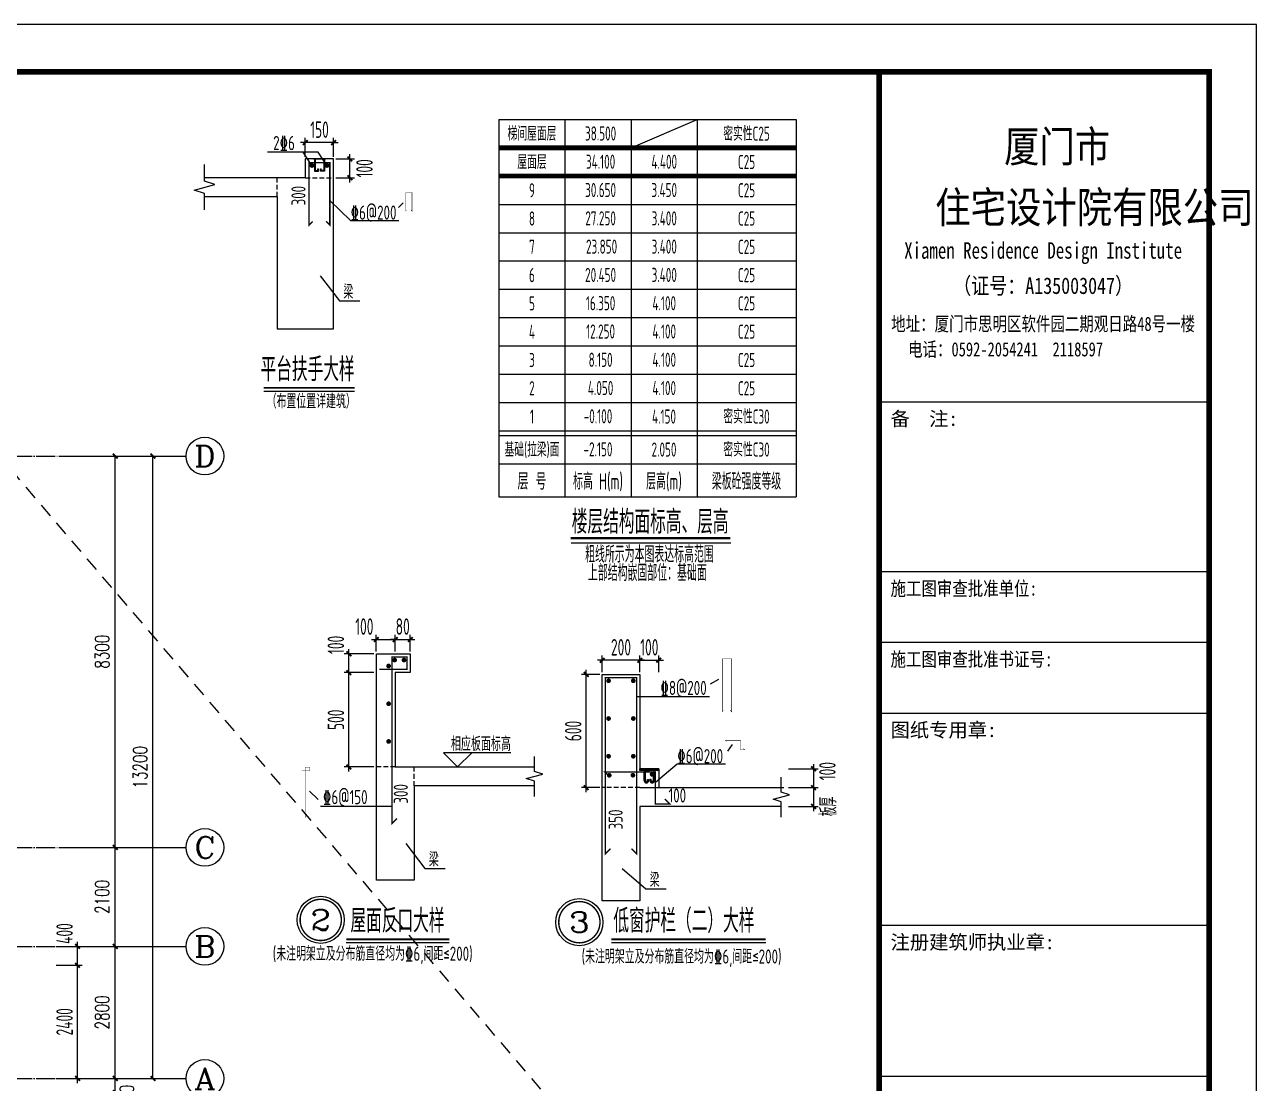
# Model space of a CAD drawing. Extents: x -441005 to 725361, y -182459 to 319313.
# Drawn here: x 202578 to 228700, y 261595 to 284050 of the extents above; entities that cross this region are included whole.
import ezdxf
from ezdxf.enums import TextEntityAlignment as Align

# ---------------------------------------------------------------- set-up
doc = ezdxf.new("R2010")
doc.units = 0
doc.header["$LTSCALE"] = 100
for name, pattern in [('3', [5, 3, -2]), ('DASHEDX2', [1.5, 1, -0.5]), ('DOTE', [2.42, 2, -0.2, 0.02, -0.2]), ('HIDDEN', [7, 5, -2])]:
    doc.linetypes.add(name, pattern=pattern)
doc.layers.get('0').update_dxf_attribs({"linetype": 'CONTINUOUS'})
doc.layers.get('Defpoints').update_dxf_attribs({"linetype": 'CONTINUOUS'})
for name, color, linetype in [('AXIS', 3, 'CONTINUOUS'), ('AXIS_TEXT', 7, 'CONTINUOUS'), ('B板细部尺寸标注', 9, 'CONTINUOUS'), ('C层高表', 2, 'CONTINUOUS'), ('DIM', 3, 'CONTINUOUS'), ('DOTE', 8, 'DOTE'), ('D大样&索引', 7, 'CONTINUOUS'), ('JJHATCH2', 42, 'CONTINUOUS'), ('JJ金属', 62, 'CONTINUOUS'), ('REIN', 1, 'CONTINUOUS'), ('THIN', 7, 'CONTINUOUS'), ('T模板通用标注', 7, 'CONTINUOUS'), ('图框', 7, 'CONTINUOUS')]:
    doc.layers.add(name, color=color, linetype=linetype)
doc.styles.add('_TCH_AXIS', font='COMPLEX', dxfattribs={"bigfont": 'GBCBIG'})
doc.styles.add('_TCH_DIM', font='tssdeng.shx', dxfattribs={"width": 0.7, "bigfont": '1.shx'})
doc.styles.add('_TCH_DIM_T3', font='simplex_.ttf', dxfattribs={"width": 0.705882, "bigfont": 'GBCBIG'})
doc.styles.add('COMP', font='COMPLEX', dxfattribs={"bigfont": 'hztxt'})
doc.styles.add('COMPLEX', font='COMPLEX')
doc.styles.add('HZ', font='tssdeng.shx', dxfattribs={"width": 0.7, "height": 5, "bigfont": '1.shx'})
doc.styles.add('HZTXT', font='TXT', dxfattribs={"bigfont": 'HZTXT'})
doc.styles.add('TSSD_Dimension', font='tssdeng.shx', dxfattribs={"width": 0.62, "bigfont": '1.shx'})
doc.styles.add('TSSD_Rein', font='Tssdeng.shx', dxfattribs={"width": 0.7, "bigfont": '1.shx'})
doc.styles.add('图框字型一', font='SimSun.ttf')
doc.dimstyles.new('_TCH_ARCH&&100', dxfattribs={"dimtxt": 297.5, "dimasz": 100, "dimexe": 250, "dimexo": 300, "dimgap": 126.25, "dimtad": 1, "dimdec": 0, "dimzin": 0, "dimdsep": 46, "dimtxsty": '_TCH_DIM_T3', "dimblk": 'ARCHTICK', "dimcen": 0.09, "dimclrt": 7, "dimazin": 2, "dimtfac": 1, "dimtdec": 0, "dimtix": 1, "dimtmove": 2, "dimatfit": 3, "dimfxl": 0, "dimtolj": 1, "dimtzin": 0, "dimarcsym": 0})
doc.dimstyles.new('TSSD_100_100', dxfattribs={"dimtxt": 350, "dimasz": 100, "dimexe": 100, "dimexo": 250, "dimgap": 100, "dimtad": 1, "dimdec": 0, "dimzin": 0, "dimdsep": 46, "dimtxsty": 'TSSD_Dimension', "dimblk": 'ARCHTICK', "dimblk1": 'ARCHTICK', "dimblk2": 'ARCHTICK', "dimcen": 0, "dimdle": 100, "dimclrt": 7, "dimadec": 0, "dimazin": 0, "dimtfac": 1, "dimtdec": 0, "dimtix": 1, "dimtmove": 2, "dimatfit": 3, "dimfxl": 0, "dimtolj": 1, "dimtzin": 0, "dimarcsym": 0})
doc.dimstyles.new('TSSD_25_100', dxfattribs={"dimtxt": 350, "dimasz": 100, "dimexe": 100, "dimexo": 50, "dimgap": 100, "dimtad": 1, "dimdec": 0, "dimlfac": 0.25, "dimzin": 0, "dimdsep": 46, "dimtxsty": 'TSSD_Dimension', "dimblk": 'ARCHTICK', "dimcen": 0, "dimdle": 100, "dimclrt": 7, "dimadec": 0, "dimazin": 0, "dimtfac": 1, "dimtdec": 0, "dimtix": 1, "dimtmove": 2, "dimatfit": 3, "dimfxl": 0, "dimtolj": 1, "dimtzin": 0, "dimarcsym": 0})

# ---------------------------------------------------------------- blocks, each defined once
blk = doc.blocks.new('_AXISO')
blk.add_circle((0, 0), 0.5)
at = {"layer": 'AXIS_TEXT', "style": 'COMPLEX', "width": 1.041667}
blk.add_attdef('A', text='', height=0.56, dxfattribs=at).set_placement((-0.25, -0.28), (0.25, -0.28), align=Align.FIT)
blk = doc.blocks.new('_ArchTick')
at = {"color": 0, "linetype": 'ByBlock', "const_width": 0.4}
blk.add_lwpolyline([(-0.5, -0.5), (0.5, 0.5)], dxfattribs=at)
blk = doc.blocks.new('*D428')
at = {"layer": 'AXIS', "color": 0, "lineweight": -2}
for p, q in [((203600, 274900), (205550, 274900)), ((205300, 261700), (205300, 274900)), ((203600, 261700), (205550, 261700))]:
    blk.add_line(p, q, dxfattribs=at)
at = {"layer": 'Defpoints', "color": 0}
for p in [(203300, 274900), (205300, 274900), (203300, 261700)]:
    blk.add_point(p, dxfattribs=at)
at = {"layer": 'AXIS', "color": 0, "lineweight": -2, "xscale": 100, "yscale": 100, "zscale": 100}
for p, rotation in [((205300, 274900), 90), ((205300, 261700), 270)]:
    blk.add_blockref('_ArchTick', p, dxfattribs=dict(at, rotation=rotation))
at = {"layer": 'AXIS', "color": 7, "insert": (205025, 268300), "char_height": 297.5, "attachment_point": 5, "rotation": 90, "style": '_TCH_DIM_T3'}
blk.add_mtext('\\A1;13200', dxfattribs=at)
blk = doc.blocks.new('*D429')
at = {"layer": 'AXIS', "color": 0, "lineweight": -2}
for p, q in [((203600, 264500), (204750, 264500)), ((204500, 261700), (204500, 264500)), ((203600, 261700), (204750, 261700))]:
    blk.add_line(p, q, dxfattribs=at)
at = {"layer": 'Defpoints', "color": 0}
for p in [(203300, 264500), (204500, 264500), (203300, 261700)]:
    blk.add_point(p, dxfattribs=at)
at = {"layer": 'AXIS', "color": 0, "lineweight": -2, "xscale": 100, "yscale": 100, "zscale": 100}
for p, rotation in [((204500, 264500), 90), ((204500, 261700), 270)]:
    blk.add_blockref('_ArchTick', p, dxfattribs=dict(at, rotation=rotation))
at = {"layer": 'AXIS', "color": 7, "insert": (204225, 263100), "char_height": 297.5, "attachment_point": 5, "rotation": 90, "style": '_TCH_DIM_T3'}
blk.add_mtext('\\A1;2800', dxfattribs=at)
blk = doc.blocks.new('*D430')
at = {"layer": 'AXIS', "color": 0, "lineweight": -2}
for p, q in [((203600, 266600), (204750, 266600)), ((204500, 264500), (204500, 266600)), ((203600, 264500), (204750, 264500))]:
    blk.add_line(p, q, dxfattribs=at)
at = {"layer": 'Defpoints', "color": 0}
for p in [(203300, 266600), (204500, 266600), (203300, 264500)]:
    blk.add_point(p, dxfattribs=at)
at = {"layer": 'AXIS', "color": 0, "lineweight": -2, "xscale": 100, "yscale": 100, "zscale": 100}
for p, rotation in [((204500, 266600), 90), ((204500, 264500), 270)]:
    blk.add_blockref('_ArchTick', p, dxfattribs=dict(at, rotation=rotation))
at = {"layer": 'AXIS', "color": 7, "insert": (204225, 265550), "char_height": 297.5, "attachment_point": 5, "rotation": 90, "style": '_TCH_DIM_T3'}
blk.add_mtext('\\A1;2100', dxfattribs=at)
blk = doc.blocks.new('*D431')
at = {"layer": 'AXIS', "color": 0, "lineweight": -2}
for p, q in [((203600, 274900), (204750, 274900)), ((204500, 266600), (204500, 274900)), ((203600, 266600), (204750, 266600))]:
    blk.add_line(p, q, dxfattribs=at)
at = {"layer": 'Defpoints', "color": 0}
for p in [(203300, 274900), (204500, 274900), (203300, 266600)]:
    blk.add_point(p, dxfattribs=at)
at = {"layer": 'AXIS', "color": 0, "lineweight": -2, "xscale": 100, "yscale": 100, "zscale": 100}
for p, rotation in [((204500, 274900), 90), ((204500, 266600), 270)]:
    blk.add_blockref('_ArchTick', p, dxfattribs=dict(at, rotation=rotation))
at = {"layer": 'AXIS', "color": 7, "insert": (204225, 270750), "char_height": 297.5, "attachment_point": 5, "rotation": 90, "style": '_TCH_DIM_T3'}
blk.add_mtext('\\A1;8300', dxfattribs=at)
blk = doc.blocks.new('*D434')
at = {"layer": 'B板细部尺寸标注', "color": 0, "lineweight": -2}
for p, q in [((203250, 264500), (203800, 264500)), ((203700, 264000), (203700, 264600)), ((203250, 264100), (203800, 264100))]:
    blk.add_line(p, q, dxfattribs=at)
at = {"layer": 'Defpoints', "color": 0}
for p in [(203000, 264500), (203700, 264500), (203000, 264100)]:
    blk.add_point(p, dxfattribs=at)
at = {"layer": 'B板细部尺寸标注', "color": 0, "lineweight": -2, "xscale": 100, "yscale": 100, "zscale": 100}
for p, rotation in [((203700, 264500), 90), ((203700, 264100), 270)]:
    blk.add_blockref('_ArchTick', p, dxfattribs=dict(at, rotation=rotation))
at = {"layer": 'B板细部尺寸标注', "color": 7, "insert": (203425, 264772), "char_height": 350, "attachment_point": 5, "rotation": 90, "style": 'TSSD_Dimension'}
blk.add_mtext('\\A1;400', dxfattribs=at)
blk = doc.blocks.new('梁板层高表')
at = {"layer": 'C层高表', "color": 7}
for p, q in [((0, 8000), (0, 0)), ((0, 8000), (6300, 8000)), ((1400, 8000), (1400, 0)), ((2800, 8000), (2800, 0)), ((2800, 7400), (4200, 8000)), ((4200, 8000), (4200, 0)), ((6300, 8000), (6300, 0)), ((6300, 8000), (6300, 0)), ((0, 7400), (6300, 7400)), ((0, 7400), (6300, 7400)), ((0, 6800), (6300, 6800)), ((0, 6200), (6300, 6200)), ((0, 5600), (6300, 5600)), ((0, 5000), (6300, 5000)), ((0, 4400), (6300, 4400)), ((0, 3800), (6300, 3800)), ((0, 3200), (6300, 3200)), ((0, 2600), (6300, 2600)), ((0, 2000), (6300, 2000)), ((0, 1400), (6300, 1400)), ((0, 1300), (6300, 1300)), ((0, 700), (6300, 700)), ((0, 0), (6300, 0)), ((1532, -976), (4920, -976))]:
    blk.add_line(p, q, dxfattribs=at)
at = {"layer": 'C层高表', "color": 7, "const_width": 50}
blk.add_lwpolyline([(1517, -878), (4905, -878)], dxfattribs=at)
at = {"layer": 'C层高表', "color": 7, "style": 'HZ'}
for s, height, width, p in [('梯间屋面层', 300, 0.6, (700, 7550)), ('屋面层', 300, 0.6, (700, 6950)), ('9', 300, 0.6, (700, 6350)), ('8', 300, 0.6, (700, 5750)), ('7', 300, 0.6, (700, 5150)), ('6', 300, 0.6, (700, 4550)), ('5', 300, 0.6, (700, 3950)), ('4', 300, 0.6, (700, 3350)), ('3', 300, 0.6, (700, 2750)), ('2', 300, 0.6, (700, 2150)), ('1', 300, 0.6, (700, 1550)), ('基础(拉梁)面', 300, 0.6, (700, 850)), ('标高 H(m)', 350, 0.6, (2100, 150)), ('层高(m)', 350, 0.6, (3500, 150)), ('梁板砼强度等级', 350, 0.6, (5250, 150)), ('层 号', 350, 0.7, (700, 150)), ('楼层结构面标高、层高', 500, 0.7, (3206, -785)), ('粗线所示为本图表达标高范围', 350, 0.6, (3191, -1397)), ('上部结构嵌固部位：基础面', 350, 0.6, (3146, -1790))]:
    blk.add_text(s, height=height, dxfattribs=dict(at, width=width)).set_placement(p, align=Align.CENTER)
at = {"layer": 'C层高表', "color": 2, "style": 'HZ', "width": 0.6}
for s, p in [('38.500', (2155, 7554)), ('34.100', (2155, 6954)), ('4.400', (3505, 6954)), ('30.650', (2155, 6354)), ('3.450', (3505, 6354)), ('27.250', (2155, 5754)), ('3.400', (3505, 5754)), ('23.850', (2176, 5154)), ('3.400', (3505, 5154)), ('20.450', (2155, 4554)), ('3.400', (3505, 4554)), ('4.100', (3505, 3954)), ('4.100', (3505, 3354)), ('4.100', (3505, 2754)), ('4.100', (3505, 2154)), ('2.050', (3500, 850))]:
    blk.add_text(s, height=300, dxfattribs=at).set_placement(p, align=Align.CENTER)
at = {"layer": 'C层高表', "color": 6, "style": 'HZ', "width": 0.6}
for s, p in [('密实性C25', (5250, 7550)), ('密实性C30', (5250, 1550)), ('密实性C30', (5250, 850))]:
    blk.add_text(s, height=300, dxfattribs=at).set_placement(p, align=Align.CENTER)
at = {"layer": 'C层高表', "color": 4, "style": 'HZ', "width": 0.6}
for p in [(5250, 6950), (5250, 6350), (5250, 5750), (5250, 5150), (5250, 4550), (5250, 3950), (5250, 3350), (5250, 2750), (5250, 2150)]:
    blk.add_text('C25', height=300, dxfattribs=at).set_placement(p, align=Align.CENTER)
at = {"layer": 'C层高表', "style": 'HZ', "width": 0.6}
for s, p in [('16.350', (2155, 3954)), ('12.250', (2155, 3354)), ('8.150', (2155, 2754)), ('4.050', (2155, 2154)), ('-0.100', (2100, 1556)), ('4.150', (3500, 1550)), ('-2.150', (2100, 856))]:
    blk.add_text(s, height=300, dxfattribs=at).set_placement(p, align=Align.CENTER)
blk = doc.blocks.new('_INDEX1')
at = {"const_width": 0.035}
blk.add_lwpolyline([(-0.5, 0, 1), (0.5, 0, 1)], format="xyb", close=True, dxfattribs=at)
at = {"style": 'COMP', "width": 2.333333}
blk.add_attdef('1', text='', height=0.5, dxfattribs=at).set_placement((-0.25, -0.25), (0.25, -0.25), align=Align.FIT)
blk = doc.blocks.new('*D1164')
at = {"layer": 'Defpoints', "color": 0}
for p in [(190159, -204145), (190742, -204145), (190742, -204545)]:
    blk.add_point(p, dxfattribs=at)
at = {"layer": 'DIM', "color": 0, "lineweight": -2}
for p, q in [((190692, -204145), (190059, -204145)), ((190159, -204645), (190159, -204045)), ((190692, -204545), (190059, -204545))]:
    blk.add_line(p, q, dxfattribs=at)
at = {"layer": 'DIM', "color": 0, "lineweight": -2, "xscale": 100, "yscale": 100, "zscale": 100}
for p, rotation in [((190159, -204145), 90), ((190159, -204545), 270)]:
    blk.add_blockref('_ArchTick', p, dxfattribs=dict(at, rotation=rotation))
at = {"layer": 'DIM', "color": 7, "insert": (189884, -203956), "char_height": 350, "attachment_point": 5, "rotation": 90, "style": 'TSSD_Dimension'}
blk.add_mtext('\\A1;100', dxfattribs=at)
blk = doc.blocks.new('*D1165')
at = {"layer": 'Defpoints', "color": 0}
for p in [(190159, -204545), (190742, -204545), (190742, -206545)]:
    blk.add_point(p, dxfattribs=at)
at = {"layer": 'DIM', "color": 0, "lineweight": -2}
for p, q in [((190159, -206645), (190159, -204445)), ((190692, -204545), (190059, -204545)), ((190692, -206545), (190059, -206545))]:
    blk.add_line(p, q, dxfattribs=at)
at = {"layer": 'DIM', "color": 0, "lineweight": -2, "xscale": 100, "yscale": 100, "zscale": 100}
for p, rotation in [((190159, -204545), 90), ((190159, -206545), 270)]:
    blk.add_blockref('_ArchTick', p, dxfattribs=dict(at, rotation=rotation))
at = {"layer": 'DIM', "color": 7, "insert": (189884, -205545), "char_height": 350, "attachment_point": 5, "rotation": 90, "style": 'TSSD_Dimension'}
blk.add_mtext('\\A1;500', dxfattribs=at)
blk = doc.blocks.new('*D1166')
at = {"layer": 'Defpoints', "color": 0}
for p in [(191462, -203842), (191142, -204145), (191462, -204145)]:
    blk.add_point(p, dxfattribs=at)
at = {"layer": 'DIM', "color": 0, "lineweight": -2}
for p, q in [((191142, -204095), (191142, -203742)), ((191462, -204095), (191462, -203742)), ((191142, -203842), (191042, -203842)), ((191142, -203842), (191462, -203842)), ((191462, -203842), (191562, -203842))]:
    blk.add_line(p, q, dxfattribs=at)
at = {"layer": 'DIM', "color": 0, "lineweight": -2, "xscale": 100, "yscale": 100, "zscale": 100}
blk.add_blockref('_ArchTick', (191142, -203842), dxfattribs=at)
at = {"layer": 'DIM', "color": 0, "lineweight": -2, "xscale": 100, "yscale": 100, "zscale": 100, "rotation": 180}
blk.add_blockref('_ArchTick', (191462, -203842), dxfattribs=at)
at = {"layer": 'DIM', "color": 7, "insert": (191302, -203567), "char_height": 350, "attachment_point": 5, "style": 'TSSD_Dimension'}
blk.add_mtext('\\A1;80', dxfattribs=at)
blk = doc.blocks.new('*D1167')
at = {"layer": 'Defpoints', "color": 0}
for p in [(191142, -203842), (190742, -204145), (191142, -204145)]:
    blk.add_point(p, dxfattribs=at)
at = {"layer": 'DIM', "color": 0, "lineweight": -2}
for p, q in [((190742, -204095), (190742, -203742)), ((191142, -204095), (191142, -203742)), ((190642, -203842), (191242, -203842))]:
    blk.add_line(p, q, dxfattribs=at)
at = {"layer": 'DIM', "color": 0, "lineweight": -2, "xscale": 100, "yscale": 100, "zscale": 100, "rotation": 180}
blk.add_blockref('_ArchTick', (190742, -203842), dxfattribs=at)
at = {"layer": 'DIM', "color": 0, "lineweight": -2, "xscale": 100, "yscale": 100, "zscale": 100}
blk.add_blockref('_ArchTick', (191142, -203842), dxfattribs=at)
at = {"layer": 'DIM', "color": 7, "insert": (190487, -203567), "char_height": 350, "attachment_point": 5, "style": 'TSSD_Dimension'}
blk.add_mtext('\\A1;100', dxfattribs=at)
blk = doc.blocks.new('A2+1_2')
at = {"layer": '图框'}
for p, q in [((81100, 34000), (88100, 34000)), ((81100, 30400), (88100, 30400)), ((81100, 28900), (88100, 28900)), ((81100, 27400), (88100, 27400)), ((81100, 22900), (88100, 22900)), ((81100, 19700), (88100, 19700))]:
    blk.add_line(p, q, dxfattribs=at)
blk.add_lwpolyline([(0, 0), (89100, 0), (89100, 42000), (0, 42000)], close=True, dxfattribs=at)
at = {"layer": '图框', "const_width": 120}
blk.add_lwpolyline([(2500, 1000), (88100, 1000), (88100, 41000), (2500, 41000)], close=True, dxfattribs=at)
blk.add_lwpolyline([(81100, 41000), (81100, 1000)], dxfattribs=at)
at = {"layer": '图框'}
for s, height, style, p in [('厦门市', 750, 'HZTXT', (83750, 39013)), ('住宅设计院有限公司', 750, 'HZTXT', (82290, 37723)), ('备  注:', 300, '图框字型一', (81342, 33490)), ('图纸专用章:', 300, '图框字型一', (81342, 26890)), ('注册建筑师执业章:', 300, '图框字型一', (81342, 22390))]:
    blk.add_text(s, height=height, dxfattribs=dict(at, style=style)).set_placement(p)
at = {"layer": '图框', "style": '图框字型一'}
for s, height, width, p in [('Xiamen Residence Design Institute', 350, 0.75, (84578, 37036)), ('（证号：A135003047）', 350, 0.8, (84578, 36288)), ('地址：厦门市思明区软件园二期观日路48号一楼', 300, 0.75, (84578, 35504)), ('电话：0592-2054241  2118597', 300, 0.75, (83781, 34964))]:
    blk.add_text(s, height=height, dxfattribs=dict(at, width=width)).set_placement(p, align=Align.CENTER)
at = {"layer": '图框', "style": '图框字型一', "width": 0.8}
for s, p in [('施工图审查批准单位:', (81342, 29890)), ('施工图审查批准书证号:', (81342, 28390))]:
    blk.add_text(s, height=300, dxfattribs=at).set_placement(p)
blk = doc.blocks.new('*D1621')
at = {"layer": 'Defpoints', "color": 0}
for p in [(603, 5616), (941, 5616), (941, 3216)]:
    blk.add_point(p, dxfattribs=at)
at = {"layer": 'DIM', "color": 0, "lineweight": -2}
for p, q in [((891, 5616), (503, 5616)), ((603, 3116), (603, 5716)), ((891, 3216), (503, 3216))]:
    blk.add_line(p, q, dxfattribs=at)
at = {"layer": 'DIM', "color": 0, "lineweight": -2, "xscale": 100, "yscale": 100, "zscale": 100}
for p, rotation in [((603, 5616), 90), ((603, 3216), 270)]:
    blk.add_blockref('_ArchTick', p, dxfattribs=dict(at, rotation=rotation))
at = {"layer": 'DIM', "color": 7, "insert": (328, 4416), "char_height": 350, "attachment_point": 5, "rotation": 90, "style": 'TSSD_Dimension'}
blk.add_mtext('\\A1;600', dxfattribs=at)
blk = doc.blocks.new('*D1622')
at = {"layer": 'Defpoints', "color": 0}
for p in [(941, 5917), (941, 5616), (1741, 5616)]:
    blk.add_point(p, dxfattribs=at)
at = {"layer": 'DIM', "color": 0, "lineweight": -2}
for p, q in [((941, 5666), (941, 6017)), ((1741, 5666), (1741, 6017)), ((1841, 5917), (841, 5917))]:
    blk.add_line(p, q, dxfattribs=at)
at = {"layer": 'DIM', "color": 0, "lineweight": -2, "xscale": 100, "yscale": 100, "zscale": 100, "rotation": 180}
blk.add_blockref('_ArchTick', (941, 5917), dxfattribs=at)
at = {"layer": 'DIM', "color": 0, "lineweight": -2, "xscale": 100, "yscale": 100, "zscale": 100}
blk.add_blockref('_ArchTick', (1741, 5917), dxfattribs=at)
at = {"layer": 'DIM', "color": 7, "insert": (1341, 6192), "char_height": 350, "attachment_point": 5, "style": 'TSSD_Dimension'}
blk.add_mtext('\\A1;200', dxfattribs=at)
blk = doc.blocks.new('E2')
at = {"layer": 'JJHATCH2'}
h = blk.add_hatch(dxfattribs=at)
h.set_pattern_fill('ANSI32', color=256, scale=20, style=0)
h.set_pattern_definition([(45, (-605.527, -3900.822), (-5.303301, 5.303301), []), (45, (-601.991, -3900.822), (-5.303301, 5.303301), [])])
h.paths.add_polyline_path([(0, 90), (-10, 90), (-10, -10), (0, -10)])
at = {"layer": 'JJ金属', "color": 6}
for p, q in [((-10, 90), (0, 90)), ((-10, -10), (-10, 90)), ((0, -10), (0, 90)), ((0, -10), (-10, -10))]:
    blk.add_line(p, q, dxfattribs=at)
at = {"layer": 'JJ金属', "linetype": 'HIDDEN'}
for points in [[(-16, 40), (-16, 60.3, 0.414214), (-17, 61.3), (-62.5, 61.3, 1), (-62.5, 49.3), (-56.5, 49.3), (-56.5, 43.3), (-62.5, 43.3, -1), (-62.5, 67.3), (-17, 67.3, -0.414214), (-10, 60.3)], [(-16, 40), (-16, 19.7, -0.414214), (-17, 18.7), (-62.5, 18.7, -1), (-62.5, 30.7), (-56.5, 30.7), (-56.5, 36.7), (-62.5, 36.7, 1), (-62.5, 12.7), (-17, 12.7, 0.414214), (-10, 19.7)]]:
    blk.add_lwpolyline(points, format="xyb", dxfattribs=at)
blk = doc.blocks.new('*D1623')
at = {"layer": 'Defpoints', "color": 0}
for p in [(4845, 3616), (4845, 3216), (5425, 3216)]:
    blk.add_point(p, dxfattribs=at)
at = {"layer": 'DIM', "color": 0, "lineweight": -2}
for p, q in [((5425, 3716), (5425, 3116)), ((4895, 3616), (5525, 3616)), ((4895, 3216), (5525, 3216))]:
    blk.add_line(p, q, dxfattribs=at)
at = {"layer": 'DIM', "color": 0, "lineweight": -2, "xscale": 100, "yscale": 100, "zscale": 100}
for p, rotation in [((5425, 3616), 90), ((5425, 3216), 270)]:
    blk.add_blockref('_ArchTick', p, dxfattribs=dict(at, rotation=rotation))
at = {"layer": 'DIM', "color": 7, "insert": (5718, 3565), "char_height": 350, "attachment_point": 5, "rotation": 90, "style": 'TSSD_Dimension'}
blk.add_mtext('\\A1;100', dxfattribs=at)
blk = doc.blocks.new('*D1624')
at = {"layer": 'Defpoints', "color": 0}
for p in [(4845, 3216), (4845, 2816), (5425, 2816)]:
    blk.add_point(p, dxfattribs=at)
at = {"layer": 'DIM', "color": 0, "lineweight": -2}
for p, q in [((4895, 3216), (5525, 3216)), ((5425, 3316), (5425, 2716)), ((4895, 2816), (5525, 2816))]:
    blk.add_line(p, q, dxfattribs=at)
at = {"layer": 'DIM', "color": 0, "lineweight": -2, "xscale": 100, "yscale": 100, "zscale": 100}
for p, rotation in [((5425, 3216), 90), ((5425, 2816), 270)]:
    blk.add_blockref('_ArchTick', p, dxfattribs=dict(at, rotation=rotation))
at = {"layer": 'DIM', "color": 7, "insert": (5738, 2816), "char_height": 350, "attachment_point": 5, "rotation": 90, "style": 'TSSD_Dimension'}
blk.add_mtext('\\A1;板厚', dxfattribs=at)
blk = doc.blocks.new('*D1625')
at = {"layer": 'Defpoints', "color": 0}
for p in [(2141, 5917), (1741, 5616), (2141, 5616)]:
    blk.add_point(p, dxfattribs=at)
at = {"layer": 'DIM', "color": 0, "lineweight": -2}
for p, q in [((1741, 5666), (1741, 6017)), ((2141, 5666), (2141, 6017)), ((1741, 5917), (1641, 5917)), ((1741, 5917), (2141, 5917)), ((2141, 5917), (2241, 5917))]:
    blk.add_line(p, q, dxfattribs=at)
at = {"layer": 'DIM', "color": 0, "lineweight": -2, "xscale": 100, "yscale": 100, "zscale": 100}
blk.add_blockref('_ArchTick', (1741, 5917), dxfattribs=at)
at = {"layer": 'DIM', "color": 0, "lineweight": -2, "xscale": 100, "yscale": 100, "zscale": 100, "rotation": 180}
blk.add_blockref('_ArchTick', (2141, 5917), dxfattribs=at)
at = {"layer": 'DIM', "color": 7, "insert": (1941, 6192), "char_height": 350, "attachment_point": 5, "style": 'TSSD_Dimension'}
blk.add_mtext('\\A1;100', dxfattribs=at)
blk = doc.blocks.new('*D1766')
at = {"layer": 'Defpoints', "color": 0}
for p in [(1639, 4855), (1984, 4855), (1639, 4455)]:
    blk.add_point(p, dxfattribs=at)
at = {"layer": 'DIM', "color": 0, "lineweight": -2}
for p, q in [((1689, 4855), (2084, 4855)), ((1984, 4355), (1984, 4955)), ((1689, 4455), (2084, 4455))]:
    blk.add_line(p, q, dxfattribs=at)
at = {"layer": 'DIM', "color": 0, "lineweight": -2, "xscale": 100, "yscale": 100, "zscale": 100}
for p, rotation in [((1984, 4855), 90), ((1984, 4455), 270)]:
    blk.add_blockref('_ArchTick', p, dxfattribs=dict(at, rotation=rotation))
at = {"layer": 'DIM', "color": 7, "insert": (2294, 4655), "char_height": 350, "attachment_point": 5, "rotation": 90, "style": 'TSSD_Dimension'}
blk.add_mtext('\\A1;100', dxfattribs=at)
blk = doc.blocks.new('*D1767')
at = {"layer": 'Defpoints', "color": 0}
for p in [(1039, 5200), (1039, 4848), (1639, 4848)]:
    blk.add_point(p, dxfattribs=at)
at = {"layer": 'DIM', "color": 0, "lineweight": -2}
for p, q in [((1039, 4898), (1039, 5300)), ((1639, 4898), (1639, 5300)), ((1039, 5200), (939, 5200)), ((1639, 5200), (1039, 5200)), ((1639, 5200), (1739, 5200))]:
    blk.add_line(p, q, dxfattribs=at)
at = {"layer": 'DIM', "color": 0, "lineweight": -2, "xscale": 100, "yscale": 100, "zscale": 100}
blk.add_blockref('_ArchTick', (1039, 5200), dxfattribs=at)
at = {"layer": 'DIM', "color": 0, "lineweight": -2, "xscale": 100, "yscale": 100, "zscale": 100, "rotation": 180}
blk.add_blockref('_ArchTick', (1639, 5200), dxfattribs=at)
at = {"layer": 'DIM', "color": 7, "insert": (1339, 5475), "char_height": 350, "attachment_point": 5, "style": 'TSSD_Dimension'}
blk.add_mtext('\\A1;150', dxfattribs=at)
blk = doc.blocks.new('A$C44BA3BDF')
at = {"layer": 'D大样&索引', "color": 6}
for p, q in [((-105, 0), (-105, -263)), ((-90, 0), (-90, -248)), ((-90, -248), (-35, -248)), ((-35, -248), (-35, -211)), ((-35, -211), (-20, -211)), ((-20, -263), (-20, -211)), ((20, -263), (20, -211)), ((20, -211), (35, -211)), ((35, -248), (35, -211)), ((90, -248), (35, -248)), ((90, 0), (90, -248)), ((105, 0), (105, -263)), ((-105, -263), (-20, -263)), ((105, -263), (20, -263))]:
    blk.add_line(p, q, dxfattribs=at)
at = {"layer": 'D大样&索引', "color": 6, "const_width": 30}
for points in [[(-131, 0), (-131, 0), (131, 0), (131, 0)], [(75, 0), (-125, 0)]]:
    blk.add_lwpolyline(points, dxfattribs=at)
blk = doc.blocks.new('*D1915')
at = {"layer": 'AXIS', "color": 0, "lineweight": -2}
for p, q in [((203600, 261700), (204750, 261700)), ((204500, 261400), (204500, 261700)), ((203600, 261400), (204750, 261400))]:
    blk.add_line(p, q, dxfattribs=at)
at = {"layer": 'Defpoints', "color": 0}
for p in [(203300, 261700), (204500, 261700), (203300, 261400)]:
    blk.add_point(p, dxfattribs=at)
at = {"layer": 'AXIS', "color": 0, "lineweight": -2, "xscale": 100, "yscale": 100, "zscale": 100}
for p, rotation in [((204500, 261700), 90), ((204500, 261400), 270)]:
    blk.add_blockref('_ArchTick', p, dxfattribs=dict(at, rotation=rotation))
at = {"layer": 'AXIS', "color": 7, "insert": (204742, 261295), "char_height": 297.5, "attachment_point": 5, "rotation": 90, "style": '_TCH_DIM_T3'}
blk.add_mtext('\\A1;300', dxfattribs=at)
blk = doc.blocks.new('*D1920')
at = {"layer": 'B板细部尺寸标注', "color": 0, "lineweight": -2}
for p, q in [((203250, 264100), (203800, 264100)), ((203700, 261600), (203700, 264200)), ((203250, 261700), (203800, 261700))]:
    blk.add_line(p, q, dxfattribs=at)
at = {"layer": 'Defpoints', "color": 0}
for p in [(203000, 264100), (203700, 264100), (203000, 261700)]:
    blk.add_point(p, dxfattribs=at)
at = {"layer": 'B板细部尺寸标注', "color": 0, "lineweight": -2, "xscale": 100, "yscale": 100, "zscale": 100}
for p, rotation in [((203700, 264100), 90), ((203700, 261700), 270)]:
    blk.add_blockref('_ArchTick', p, dxfattribs=dict(at, rotation=rotation))
at = {"layer": 'B板细部尺寸标注', "color": 7, "insert": (203425, 262900), "char_height": 350, "attachment_point": 5, "rotation": 90, "style": 'TSSD_Dimension'}
blk.add_mtext('\\A1;2400', dxfattribs=at)
blk = doc.blocks.new('A$C09655FA3')
at = {"layer": 'D大样&索引', "linetype": 'ByBlock'}
for p, q in [((639.1, 1254.5), (639.1, 6054.5)), ((639.1, 6054.5), (1359.1, 6054.5)), ((1359.1, 6054.5), (1359.1, 5654.5)), ((969.1, 5654.5), (969.1, 3654.5)), ((1039.1, 5654.5), (1039.1, 3654.5)), ((1359.1, 5654.5), (1039.1, 5654.5)), ((1039.1, 3654.5), (3992.2, 3654.5)), ((3992.2, 3254.5), (1439.1, 3254.5)), ((1439.1, 3254.5), (1439.1, 1254.5)), ((1439.1, 1254.5), (639.1, 1254.5))]:
    blk.add_line(p, q, dxfattribs=at)
at = {"layer": 'D大样&索引', "linetype": 'DASHEDX2'}
for p, q in [((1039.1, 3654.5), (639.1, 3654.5)), ((1439.1, 3254.5), (1439.1, 3654.5))]:
    blk.add_line(p, q, dxfattribs=at)
at = {"layer": 'D大样&索引'}
for p, q in [((-597.6, 2961.7), (-775.8, 3139.8)), ((969.1, 2814.9), (-542.9, 2814.9)), ((1263.3, 2033.6), (1668.9, 1501.2)), ((1668.9, 1501.2), (2100.2, 1501.2))]:
    blk.add_line(p, q, dxfattribs=at)
at = {"layer": 'D大样&索引', "color": 6}
blk.add_lwpolyline([(3494.1, 3954.5), (2060.9, 3954.5), (2360.9, 3654.5), (2660.9, 3954.5)], dxfattribs=at)
at = {"layer": 'D大样&索引', "const_width": 40}
blk.add_lwpolyline([(0, 0), (2185.3, 0)], dxfattribs=at)
at = {"layer": 'D大样&索引'}
blk.add_lwpolyline([(0, -70.1), (2185.3, -70.1)], dxfattribs=at)
at = {"layer": 'REIN'}
for points in [[(1075.2, 2560.6, 30, 30, 0), (969.1, 2454.5, 30, 30, 0), (969.1, 5984.5, 30, 30, 0), (1289.1, 5984.5, 30, 30, 0), (1289.1, 5724.5, 30, 30, 0), (701.8, 5724.5, 30, 30, 0)], [(-836.1, 2622.5, 9, 9, 0), (-867.9, 2590.6, 9, 9, 0), (-867.9, 3649.6, 9, 9, 0), (-771.9, 3649.6, 9, 9, 0), (-771.9, 3571.6, 9, 9, 0), (-948.1, 3571.6, 9, 9, 0)]]:
    blk.add_lwpolyline(points, format="xyseb", dxfattribs=at)
at = {"layer": 'REIN', "const_width": 50}
for points in [[(874.9, 5795, 1), (924.9, 5795, 1)], [(1001.6, 5920.4, 1), (1051.6, 5920.4, 1)], [(1200, 5920.4, 1), (1250, 5920.4, 1)], [(874.9, 4995, 1), (924.9, 4995, 1)], [(874.9, 4195, 1), (924.9, 4195, 1)]]:
    blk.add_lwpolyline(points, format="xyb", close=True, dxfattribs=at)
at = {"layer": 'THIN'}
blk.add_lwpolyline([(3992.2, 3030.5), (3992.2, 3350.5), (3816.2, 3406.5), (4168.2, 3502.5), (3992.2, 3558.5), (3992.2, 3878.5)], dxfattribs=at)
at = {"layer": 'D大样&索引', "color": 6, "style": '_TCH_DIM', "width": 0.705882}
blk.add_text('相应板面标高', height=300, rotation=359.99999, dxfattribs=at).set_placement((2221.4, 3992.5))
at = {"layer": 'D大样&索引', "style": 'TSSD_Rein', "width": 0.7}
for s, height, p in [('%%1326@150', 300, (-492.8, 2863.9)), ('梁', 300, (1753.9, 1543.4)), ('屋面反口大样', 500, (89.4, 139.8)), ('(未注明架立及分布筋直径均为%%1326,间距≤200)', 300, (-1558.6, -456.7))]:
    blk.add_text(s, height=height, dxfattribs=at).set_placement(p)
blk.add_text('300', height=300, rotation=90, dxfattribs=at).set_placement((1308.3, 2875.8))
at = {"layer": 'DIM'}
dim = blk.add_linear_dim(base=(1039.1, 6356.7), p1=(639.1, 6054.5), p2=(1039.1, 6054.5), dimstyle='TSSD_25_100', dxfattribs=at)
dim.commit()
dim.dimension.update_dxf_attribs({"geometry": '*D1167', "text_midpoint": (383.8, 6631.7), "dimtype": 128, "insert": (-190103.1, 210199.1)})
dim = blk.add_linear_dim(base=(1359.1, 6356.7), p1=(1039.1, 6054.5), p2=(1359.1, 6054.5), dimstyle='TSSD_25_100', dxfattribs=at)
dim.commit()
dim.dimension.update_dxf_attribs({"geometry": '*D1166', "text_midpoint": (1199.1, 6631.7), "insert": (-190103.1, 210199.1)})
dim = blk.add_linear_dim(base=(55.8, 6054.5), p1=(639.1, 5654.5), p2=(639.1, 6054.5), angle=90, dimstyle='TSSD_25_100', dxfattribs=at)
dim.commit()
dim.dimension.update_dxf_attribs({"geometry": '*D1164', "text_midpoint": (-219.2, 6243.1), "dimtype": 128, "insert": (-190103.1, 210199.1)})
dim = blk.add_linear_dim(base=(55.8, 5654.5), p1=(639.1, 3654.5), p2=(639.1, 5654.5), angle=90, dimstyle='TSSD_25_100', dxfattribs=at)
dim.commit()
dim.dimension.update_dxf_attribs({"geometry": '*D1165', "text_midpoint": (-219.2, 4654.5), "insert": (-190103.1, 210199.1)})
blk = doc.blocks.new('A$C7E0915FA')
at = {"layer": 'D大样&索引'}
for p, q in [((941, 1216), (941, 5616)), ((941, 5616), (1741, 5616)), ((1741, 5616), (1741, 3616)), ((3241, 5416), (3416, 5516)), ((3216, 5141), (1671, 5141)), ((3696.9, 4130.5), (3600.7, 3991.4)), ((2071, 3329.7), (2531.5, 3717.6)), ((2531.5, 3717.6), (3558, 3717.6)), ((2141, 3616), (1741, 3616)), ((2141, 3616), (2141, 3216)), ((1741, 3216), (4792.5, 3216)), ((4741, 2816), (1741, 2816)), ((1741, 2816), (1741, 816)), ((941, 816), (941, 1216)), ((941, 1216), (941, 1216)), ((1741, 816), (941, 816))]:
    blk.add_line(p, q, dxfattribs=at)
at = {"layer": 'D大样&索引', "linetype": 'DASHEDX2'}
blk.add_line((1741, 3216), (941, 3216), dxfattribs=at)
at = {"layer": 'D大样&索引'}
for points in [[(4741, 2592), (4741, 2912), (4565, 2968), (4917, 3064), (4741, 3120), (4741, 3440)], [(1363.4, 1500.1), (1866, 1066), (2297.4, 1066)], [(1137.6, -70.1), (4409.8, -70.1)]]:
    blk.add_lwpolyline(points, dxfattribs=at)
at = {"layer": 'D大样&索引', "const_width": 40}
blk.add_lwpolyline([(1137.6, 0), (4409.8, 0)], dxfattribs=at)
at = {"layer": 'REIN'}
for points, const_width in [([(3521.4, 4857.9), (3489.5, 4826), (3489.5, 5945), (3687.5, 5945), (3687.5, 4826), (3655.7, 4857.9)], 9), ([(1117.1, 1922.1), (1011, 1816), (1011, 5546), (1671, 5546), (1671, 1816), (1565, 1922.1)], 30), ([(3584.6, 4187.3), (3552.8, 4219.1), (3874.9, 4219.1), (3874.9, 4016.3), (3967, 4016.3), (3935.2, 4048.1)], 9), ([(1103.3, 3440), (997.2, 3546), (2071, 3546), (2071, 2870), (2378, 2870), (2271.9, 2976.1)], 30)]:
    blk.add_lwpolyline(points, dxfattribs=dict(at, const_width=const_width))
at = {"layer": 'REIN', "const_width": 50}
for points in [[(1052.3, 5481.2, 1), (1102.3, 5481.2, 1)], [(1577.3, 5481.2, 1), (1627.3, 5481.2, 1)], [(1052.3, 4681.2, 1), (1102.3, 4681.2, 1)], [(1577.3, 4681.2, 1), (1627.3, 4681.2, 1)], [(1052.3, 3881.2, 1), (1102.3, 3881.2, 1)], [(1577.3, 3881.2, 1), (1627.3, 3881.2, 1)], [(1067.4, 3477.4, 1), (1117.4, 3477.4, 1)], [(1569.1, 3478.7, 1), (1619.1, 3478.7, 1)], [(1976.1, 3496.2, 1), (2026.1, 3496.2, 1)]]:
    blk.add_lwpolyline(points, format="xyb", close=True, dxfattribs=at)
at = {"layer": 'D大样&索引', "xscale": 4, "yscale": 4, "zscale": 4, "rotation": 90}
blk.add_blockref('E2', (2101, 3616), dxfattribs=at)
at = {"layer": 'D大样&索引', "style": 'TSSD_Rein', "width": 0.7}
for s, height, p in [('%%1328@200', 300, (2178, 5179.6)), ('%%1326@200', 300, (2533.5, 3733.2)), ('100', 300, (2348, 2899)), ('梁', 300, (1951.1, 1108.2)), ('低窗护栏（二）大样', 500, (1179, 139.8)), ('(未注明架立及分布筋直径均为%%1326,间距≤200)', 300, (505.7, -516.5))]:
    blk.add_text(s, height=height, dxfattribs=at).set_placement(p)
blk.add_text('350', height=300, rotation=90, dxfattribs=at).set_placement((1377.5, 2328))
at = {"layer": 'DIM'}
for base, p2, picture, middle in [((941, 5917.2), (941, 5616), '*D1622', (1341, 6192.2)), ((2141, 5917.2), (2141, 5616), '*D1625', (1941, 6192.2))]:
    dim = blk.add_linear_dim(base=base, p1=(1741, 5616), p2=p2, dimstyle='TSSD_25_100', dxfattribs=at)
    dim.commit()
    dim.dimension.update_dxf_attribs({"geometry": picture, "text_midpoint": middle})
dim = blk.add_linear_dim(base=(602.6, 5616), p1=(941, 3216), p2=(941, 5616), angle=90, dimstyle='TSSD_25_100', dxfattribs=at)
dim.commit()
dim.dimension.update_dxf_attribs({"geometry": '*D1621', "text_midpoint": (327.6, 4416)})
dim = blk.add_linear_dim(base=(5425.3, 3216), p1=(4844.8, 3616), p2=(4844.8, 3216), angle=90, dimstyle='TSSD_25_100', dxfattribs=at)
dim.commit()
dim.dimension.update_dxf_attribs({"geometry": '*D1623', "text_midpoint": (5717.7, 3564.6), "dimtype": 128})
dim = blk.add_linear_dim(base=(5425.3, 2816), p1=(4844.8, 3216), p2=(4844.8, 2816), angle=90, text='板厚', dimstyle='TSSD_25_100', dxfattribs=at)
dim.commit()
dim.dimension.update_dxf_attribs({"geometry": '*D1624', "text_midpoint": (5737.9, 2815.8), "dimtype": 128})
blk = doc.blocks.new('A$C49E73957')
at = {"layer": 'D大样&索引'}
for p, q in [((1311.6, 4997.2), (240.1, 4997.2)), ((1179, 4714.9), (992.2, 4997.2)), ((1498.4, 4714.9), (1311.6, 4997.2)), ((1039.1, 4854.5), (1039.1, 4854.5)), ((1039.1, 4854.5), (1039.1, 4454.5)), ((1639.1, 4854.5), (1039.1, 4854.5)), ((1639.1, 1254.5), (1639.1, 4854.5)), ((1039.1, 4454.5), (-1097.2, 4454.5)), ((-1097.2, 4054.5), (439.1, 4054.5)), ((439.1, 4054.5), (439.1, 1254.5)), ((1996.8, 3551.2), (1559.1, 3969.4)), ((3013.4, 3824), (3113.9, 3924.6)), ((1996.8, 3551.2), (3023.4, 3551.2)), ((1356.1, 2378.5), (1761.6, 1846)), ((1761.6, 1846), (2192.9, 1846)), ((439.1, 1254.5), (1639.1, 1254.5))]:
    blk.add_line(p, q, dxfattribs=at)
at = {"layer": 'D大样&索引', "linetype": 'DASHEDX2'}
for p, q in [((439.1, 4054.5), (439.1, 4454.5)), ((1039.1, 4454.5), (1039.1, 4454.5)), ((1039.1, 4454.5), (1039.1, 4454.5)), ((1039.1, 4454.5), (1639.1, 4454.5))]:
    blk.add_line(p, q, dxfattribs=at)
at = {"layer": 'D大样&索引', "const_width": 40}
blk.add_lwpolyline([(157.1, 0), (2082.3, 0)], dxfattribs=at)
at = {"layer": 'D大样&索引'}
blk.add_lwpolyline([(157.1, -70.1), (2082.3, -70.1)], dxfattribs=at)
at = {"layer": 'REIN'}
for points, const_width in [([(1194.8, 3530.2), (1119.1, 3454.5), (1119.1, 4774.5), (1559.1, 4774.5), (1559.1, 3454.5), (1483.5, 3530.2)], 30), ([(3192.9, 3768.9), (3170.2, 3746.2), (3170.2, 4142.2), (3302.2, 4142.2), (3302.2, 3746.2), (3279.5, 3768.9)], 9)]:
    blk.add_lwpolyline(points, dxfattribs=dict(at, const_width=const_width))
at = {"layer": 'REIN', "const_width": 50}
for points in [[(1154, 4714.9, 1), (1204, 4714.9, 1)], [(1473.4, 4714.9, 1), (1523.4, 4714.9, 1)]]:
    blk.add_lwpolyline(points, format="xyb", close=True, dxfattribs=at)
at = {"layer": 'THIN'}
blk.add_lwpolyline([(-1097.2, 3774.5), (-1097.2, 4124.5), (-1317.2, 4194.5), (-877.2, 4314.5), (-1097.2, 4384.5), (-1097.2, 4734.5)], dxfattribs=at)
at = {"layer": 'D大样&索引'}
blk.add_blockref('A$C44BA3BDF', (1339.1, 4854.5), dxfattribs=at)
at = {"layer": 'D大样&索引', "style": 'TSSD_Rein', "width": 0.7}
for s, height, p in [('2%%1326', 300, (356.8, 5041.2)), ('%%1326@200', 300, (1998.8, 3566.8)), ('梁', 300, (1846.6, 1888.2)), ('平台扶手大样', 500, (89.4, 139.8)), ('（布置位置详建筑）', 300, (219.2, -437.2))]:
    blk.add_text(s, height=height, dxfattribs=at).set_placement(p)
blk.add_text('300', height=300, rotation=90, dxfattribs=at).set_placement((1043.5, 3867.4))
at = {"layer": 'DIM'}
dim = blk.add_linear_dim(base=(1039.1, 5200.3), p1=(1639.1, 4847.6), p2=(1039.1, 4847.6), dimstyle='TSSD_25_100', dxfattribs=at)
dim.commit()
dim.dimension.update_dxf_attribs({"geometry": '*D1767', "text_midpoint": (1339.1, 5475.3)})
dim = blk.add_linear_dim(base=(1983.8, 4854.5), p1=(1639.1, 4454.5), p2=(1639.1, 4854.5), angle=90, dimstyle='TSSD_25_100', dxfattribs=at)
dim.commit()
dim.dimension.update_dxf_attribs({"geometry": '*D1766', "text_midpoint": (2294.2, 4654.5), "dimtype": 128})

msp = doc.modelspace()

# ---------------------------------------------------------------- linework, layer by layer
at = {"layer": 'AXIS'}
for p, q in [((203300, 274900), (206000, 274900)), ((203300, 266600), (206000, 266600)), ((203300, 264500), (206000, 264500)), ((203300, 261700), (206000, 261700))]:
    msp.add_line(p, q, dxfattribs=at)
at = {"layer": 'C层高表', "color": 6, "const_width": 100}
for points in [[(212637.5, 281437.5), (218937.5, 281437.5)], [(212637.5, 280837.5), (218937.5, 280837.5)]]:
    msp.add_lwpolyline(points, dxfattribs=at)
at = {"layer": 'DOTE', "ltscale": 2}
for p, q in [((149100, 274900), (203300, 274900)), ((149100, 266600), (203300, 266600)), ((149100, 264500), (203300, 264500)), ((149100, 261700), (203300, 261700))]:
    msp.add_line(p, q, dxfattribs=at)
at = {"layer": 'D大样&索引'}
for centre in [(208857.8, 265062.1), (214342.6, 265013.7)]:
    msp.add_circle(centre, 500, dxfattribs=at)
at = {"layer": 'T模板通用标注', "linetype": '3'}
msp.add_line((201950, 275000), (215975, 258600), dxfattribs=at)

# ---------------------------------------------------------------- block references
msp.add_blockref('A2+1_2', (139600, 242050))
at = {"layer": 'AXIS'}
ref = msp.add_blockref('_AXISO', (206400, 274900), dxfattribs=dict(at, xscale=800, yscale=800, zscale=800))
ref.add_attrib('A', 'D', dxfattribs={"layer": 'AXIS_TEXT', "height": 452.5, "style": '_TCH_AXIS', "width": 1.235294}).set_placement((206173.7, 274673.7), (206626.3, 274673.7), align=Align.FIT)
ref = msp.add_blockref('_AXISO', (206400, 266600), dxfattribs=dict(at, xscale=800, yscale=800, zscale=800))
ref.add_attrib('A', 'C', dxfattribs={"layer": 'AXIS_TEXT', "height": 452.5, "style": '_TCH_AXIS', "width": 1.4}).set_placement((206173.7, 266373.7), (206626.3, 266373.7), align=Align.FIT)
ref = msp.add_blockref('_AXISO', (206400, 264500), dxfattribs=dict(at, xscale=800, yscale=800, zscale=800))
ref.add_attrib('A', 'B', dxfattribs={"layer": 'AXIS_TEXT', "height": 452.5, "style": '_TCH_AXIS', "width": 1.235294}).set_placement((206173.7, 264273.7), (206626.3, 264273.7), align=Align.FIT)
ref = msp.add_blockref('_AXISO', (206400, 261700), dxfattribs=dict(at, xscale=800, yscale=800, zscale=800))
ref.add_attrib('A', 'A', dxfattribs={"layer": 'AXIS_TEXT', "height": 452.5, "style": '_TCH_AXIS', "width": 1.166667}).set_placement((206173.7, 261473.7), (206626.3, 261473.7), align=Align.FIT)
at = {"layer": 'C层高表'}
msp.add_blockref('梁板层高表', (212637.5, 274037.5), dxfattribs=at)
at = {"layer": 'D大样&索引'}
for name, p in [('A$C49E73957', (207491.4, 276347.1)), ('A$C09655FA3', (209397.6, 264652)), ('A$C7E0915FA', (213884, 264652))]:
    msp.add_blockref(name, p, dxfattribs=at)
ref = msp.add_blockref('_INDEX1', (208857.8, 265062.1), dxfattribs=dict(at, xscale=-875, yscale=875))
ref.add_attrib('1', '2', dxfattribs={"layer": '0', "height": 437.5, "style": 'COMP', "width": 1.5}).set_placement((208639, 264843.4), (209076.5, 264843.4), align=Align.FIT)
ref = msp.add_blockref('_INDEX1', (214342.6, 265013.7), dxfattribs=dict(at, xscale=-875, yscale=875))
ref.add_attrib('1', '3', dxfattribs={"layer": '0', "height": 437.5, "style": 'COMP', "width": 1.5}).set_placement((214123.8, 264794.9), (214561.3, 264794.9), align=Align.FIT)

# ---------------------------------------------------------------- dimensions: what is measured, and where the dimension line sits
at = {"layer": 'AXIS'}
for p1, p2, distance, picture, middle in [((203300, 261700), (203300, 274900), -2000, '*D428', (205025, 268300)), ((203300, 266600), (203300, 274900), -1200, '*D431', (204225, 270750)), ((203300, 264500), (203300, 266600), -1200, '*D430', (204225, 265550)), ((203300, 261700), (203300, 264500), -1200, '*D429', (204225, 263100))]:
    dim = msp.add_aligned_dim(p1=p1, p2=p2, distance=distance, dimstyle='_TCH_ARCH&&100', dxfattribs=at)
    dim.commit()
    dim.dimension.update_dxf_attribs({"geometry": picture, "text_midpoint": middle})
dim = msp.add_linear_dim(base=(204500, 261700), p1=(203300, 261400), p2=(203300, 261700), angle=90, dimstyle='_TCH_ARCH&&100', dxfattribs=at)
dim.commit()
dim.dimension.update_dxf_attribs({"geometry": '*D1915', "text_midpoint": (204742.2, 261294.9), "dimtype": 161})
at = {"layer": 'B板细部尺寸标注'}
dim = msp.add_linear_dim(base=(203700, 264500), p1=(203000, 264100), p2=(203000, 264500), angle=90, dimstyle='TSSD_100_100', dxfattribs=at)
dim.commit()
dim.dimension.update_dxf_attribs({"geometry": '*D434', "text_midpoint": (203425, 264772), "dimtype": 161})
dim = msp.add_aligned_dim(p1=(203000, 261700), p2=(203000, 264100), distance=-700, dimstyle='TSSD_100_100', dxfattribs=at)
dim.commit()
dim.dimension.update_dxf_attribs({"geometry": '*D1920', "text_midpoint": (203425, 262900)})

doc.saveas('drawing.dxf')
